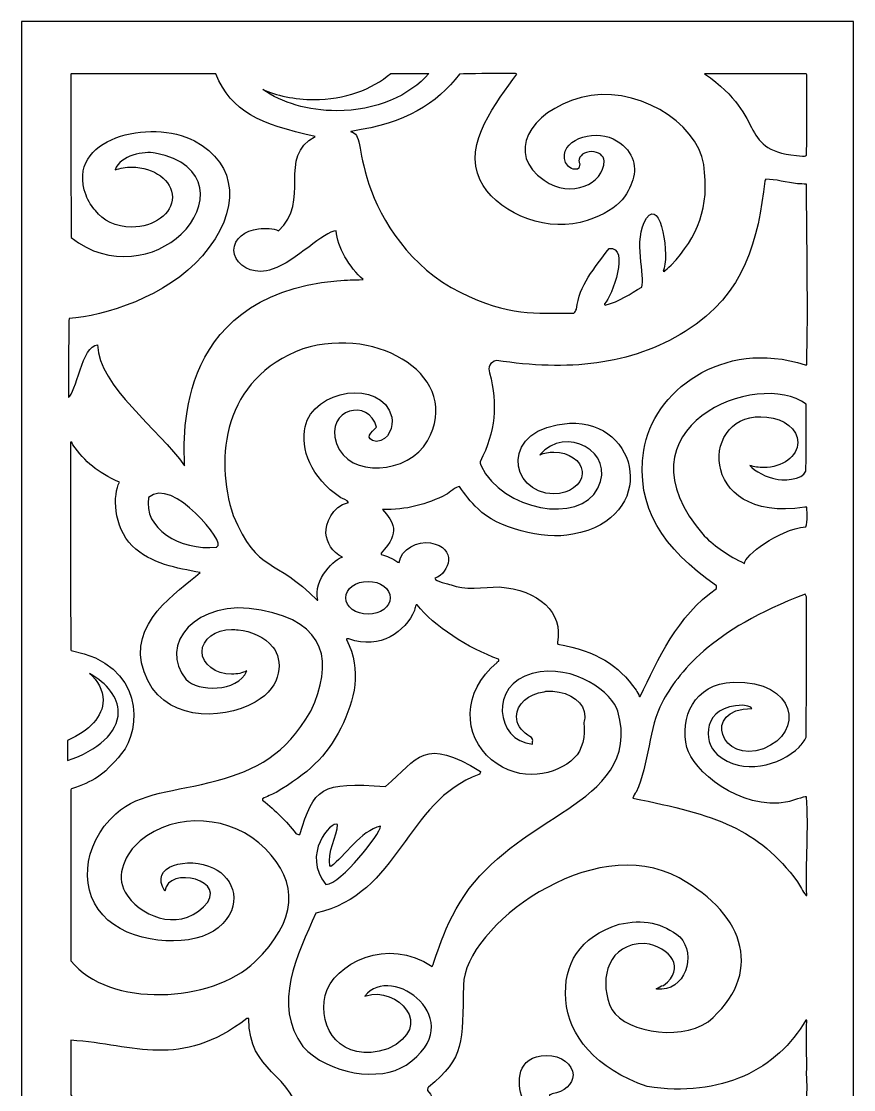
# Model space of a CAD drawing. Header units: centimetres. Extents: x -8.6 to 8.6, y -9 to 13.
# Drawn here: x -8.64 to -0.64, y 2.68 to 12.95 of the extents above; entities that cross this region are included whole.
import ezdxf

# ---------------------------------------------------------------- set-up
doc = ezdxf.new("R2010")
doc.units = ezdxf.units.CM
doc.header["$MEASUREMENT"] = 0
doc.layers.add('layer 1', color=7, linetype='Continuous')

msp = doc.modelspace()

# ---------------------------------------------------------------- linework, layer by layer
at = {"layer": 'layer 1', "color": 250}
for points, knots in [([(-8.6363, 12.95445), (-8.6363, 12.95445), (-0.6363, 12.95445), (-0.6363, 12.95445), (-0.6363, 12.95445), (-0.6363, 12.95445), (-0.6363, -9.04555), (-0.6363, -9.04555), (-0.6363, -9.04555), (-0.6363, -9.04555), (-8.6363, -9.04555), (-8.6363, -9.04555), (-8.6363, -9.04555), (-8.6363, -9.04555), (-8.6363, 12.95445), (-8.6363, 12.95445)], [0, 0, 0, 0, 0.2, 0.2, 0.2, 0.2, 0.4, 0.4, 0.4, 0.4, 0.6, 0.6, 0.6, 0.6, 1, 1, 1, 1]), ([(-6.33712, 10.55067), (-6.29711, 10.55067), (-6.2592, 10.55808), (-6.22543, 10.57126), (-6.22543, 10.57126), (-5.9921, 10.64919), (-5.72877, 10.93951), (-5.60942, 10.93951), (-5.60942, 10.93951), (-5.60114, 10.78988), (-5.48257, 10.58449), (-5.35065, 10.47156), (-5.35065, 10.47156), (-5.45991, 10.46849), (-5.49047, 10.46849), (-5.60503, 10.46083), (-5.60503, 10.46083), (-7.22637, 10.30642), (-7.06439, 8.84412), (-7.0677, 8.68243), (-7.0677, 8.68243), (-7.30988, 9.03021), (-7.89197, 9.44343), (-7.90479, 9.84353), (-7.90479, 9.84353), (-8.04931, 9.84353), (-8.11247, 9.37011), (-8.18415, 9.33947), (-8.18415, 9.33947), (-8.18314, 9.55374), (-8.18207, 10.00124), (-8.17818, 10.0972), (-8.17818, 10.0972), (-7.84035, 10.12062), (-7.24134, 10.30346), (-6.89614, 10.70082), (-6.89614, 10.70082), (-6.521, 11.13264), (-6.55483, 11.58745), (-6.97308, 11.80578), (-6.97308, 11.80578), (-7.39134, 12.02412), (-8.22092, 11.83727), (-8.01499, 11.28346), (-8.01499, 11.28346), (-7.99249, 11.22296), (-7.9609, 11.17374), (-7.92322, 11.13466), (-7.92322, 11.13466), (-7.8587, 11.0409), (-7.72672, 10.9764), (-7.57497, 10.9764), (-7.57497, 10.9764), (-7.35998, 10.9764), (-7.18464, 11.10585), (-7.18464, 11.26458), (-7.18464, 11.26458), (-7.18464, 11.42331), (-7.35998, 11.55276), (-7.57497, 11.55276), (-7.57497, 11.55276), (-7.6322, 11.55276), (-7.68661, 11.54359), (-7.73568, 11.52713), (-7.73568, 11.52713), (-7.68822, 11.66773), (-7.45312, 11.70838), (-7.34885, 11.68807), (-7.34885, 11.68807), (-6.81095, 11.58326), (-6.82966, 11.16485), (-7.10161, 10.90714), (-7.10161, 10.90714), (-7.34157, 10.67975), (-7.78246, 10.58164), (-8.15856, 10.87519), (-8.15856, 10.87519), (-8.16119, 12.44909), (-8.16119, 12.44909), (-8.15856, 12.45138), (-8.15856, 12.45138), (-7.69507, 12.45138), (-7.23158, 12.45138), (-6.76722, 12.45063), (-6.76722, 12.45063), (-6.61175, 12.0767), (-6.35391, 11.97223), (-5.81254, 11.84677), (-5.81254, 11.84677), (-6.18119, 11.65672), (-5.84658, 11.22056), (-6.16586, 10.94171), (-6.16586, 10.94171), (-6.21468, 10.96441), (-6.28714, 10.96966), (-6.35739, 10.95829), (-6.35739, 10.95829), (-6.48877, 10.94999), (-6.59274, 10.86178), (-6.59274, 10.7548), (-6.59274, 10.7548), (-6.59274, 10.64237), (-6.47791, 10.55067), (-6.33712, 10.55067)], [0, 0, 0, 0, 0.03703704, 0.03703704, 0.03703704, 0.03703704, 0.07407407, 0.07407407, 0.07407407, 0.07407407, 0.11111111, 0.11111111, 0.11111111, 0.11111111, 0.14814815, 0.14814815, 0.14814815, 0.14814815, 0.18518519, 0.18518519, 0.18518519, 0.18518519, 0.22222222, 0.22222222, 0.22222222, 0.22222222, 0.25925926, 0.25925926, 0.25925926, 0.25925926, 0.2962963, 0.2962963, 0.2962963, 0.2962963, 0.33333333, 0.33333333, 0.33333333, 0.33333333, 0.37037037, 0.37037037, 0.37037037, 0.37037037, 0.40740741, 0.40740741, 0.40740741, 0.40740741, 0.44444444, 0.44444444, 0.44444444, 0.44444444, 0.48148148, 0.48148148, 0.48148148, 0.48148148, 0.51851852, 0.51851852, 0.51851852, 0.51851852, 0.55555556, 0.55555556, 0.55555556, 0.55555556, 0.59259259, 0.59259259, 0.59259259, 0.59259259, 0.62962963, 0.62962963, 0.62962963, 0.62962963, 0.66666667, 0.66666667, 0.66666667, 0.66666667, 0.7037037, 0.7037037, 0.7037037, 0.7037037, 0.74074074, 0.74074074, 0.74074074, 0.74074074, 0.77777778, 0.77777778, 0.77777778, 0.77777778, 0.81481481, 0.81481481, 0.81481481, 0.81481481, 0.85185185, 0.85185185, 0.85185185, 0.85185185, 0.88888889, 0.88888889, 0.88888889, 0.88888889, 0.92592593, 0.92592593, 0.92592593, 0.92592593, 1, 1, 1, 1]), ([(-6.31672, 12.29951), (-6.13106, 12.1725), (-5.87974, 12.09501), (-5.60458, 12.09501), (-5.60458, 12.09501), (-5.23026, 12.09501), (-4.90119, 12.23921), (-4.71882, 12.45445), (-4.71882, 12.45445), (-4.71882, 12.45445), (-5.08603, 12.45445), (-5.08603, 12.45445), (-5.08603, 12.45445), (-5.26247, 12.30052), (-5.5289, 12.20217), (-5.82612, 12.20217), (-5.82612, 12.20217), (-6.00505, 12.20219), (-6.19199, 12.24173), (-6.31649, 12.29977), (-6.31649, 12.29977), (-6.31655, 12.2998), (-6.31702, 12.29974), (-6.31672, 12.29951)], [0, 0, 0, 0, 0.14285714, 0.14285714, 0.14285714, 0.14285714, 0.28571429, 0.28571429, 0.28571429, 0.28571429, 0.42857143, 0.42857143, 0.42857143, 0.42857143, 0.57142857, 0.57142857, 0.57142857, 0.57142857, 0.71428571, 0.71428571, 0.71428571, 0.71428571, 1, 1, 1, 1]), ([(-4.4189, 10.35032), (-4.89653, 10.58468), (-5.18057, 11.04115), (-5.29532, 11.38957), (-5.29532, 11.38957), (-5.4101, 11.738), (-5.368, 11.87926), (-5.4702, 11.89152), (-5.4702, 11.89152), (-5.46932, 11.89381), (-5.46844, 11.89534), (-5.46755, 11.89688), (-5.46755, 11.89688), (-4.93074, 11.97842), (-4.65325, 12.1564), (-4.42341, 12.44832), (-4.42341, 12.44832), (-4.31855, 12.44909), (-4.30093, 12.45216), (-3.88679, 12.45445), (-3.88679, 12.45445), (-3.8824, 12.45369), (-3.87927, 12.44816), (-3.87397, 12.44662), (-3.87397, 12.44662), (-4.06205, 12.18116), (-4.39754, 11.78623), (-4.22666, 11.42779), (-4.22666, 11.42779), (-4.09057, 11.14232), (-3.63778, 10.92765), (-3.26508, 11.02204), (-3.26508, 11.02204), (-2.89239, 11.11643), (-2.80121, 11.29636), (-2.75848, 11.43204), (-2.75848, 11.43204), (-2.71575, 11.56772), (-2.75581, 11.72729), (-2.94903, 11.82416), (-2.94903, 11.82416), (-3.14225, 11.92104), (-3.48008, 11.81219), (-3.40658, 11.59742), (-3.40658, 11.59742), (-3.38368, 11.56141), (-3.35547, 11.52542), (-3.29028, 11.53308), (-3.29028, 11.53308), (-3.27184, 11.54413), (-3.26974, 11.56313), (-3.26959, 11.58375), (-3.26959, 11.58375), (-3.27394, 11.59294), (-3.27633, 11.6028), (-3.27633, 11.61306), (-3.27633, 11.61306), (-3.27633, 11.66214), (-3.22212, 11.70216), (-3.15564, 11.70216), (-3.15564, 11.70216), (-3.08918, 11.70216), (-3.03496, 11.66214), (-3.03496, 11.61306), (-3.03496, 11.61306), (-3.03496, 11.3891), (-3.35186, 11.24824), (-3.61194, 11.42621), (-3.61194, 11.42621), (-3.97864, 11.67714), (-3.76456, 12.0816), (-3.25658, 12.22134), (-3.25658, 12.22134), (-2.74861, 12.36108), (-2.13814, 11.98756), (-2.07753, 11.57711), (-2.07753, 11.57711), (-2.01692, 11.16666), (-2.1353, 10.88337), (-2.38974, 10.61095), (-2.38974, 10.61095), (-2.42501, 10.57802), (-2.43998, 10.56728), (-2.45584, 10.55044), (-2.45584, 10.55044), (-2.46025, 10.55121), (-2.46377, 10.55121), (-2.4673, 10.55121), (-2.4673, 10.55121), (-2.40308, 10.67989), (-2.48591, 11.26838), (-2.62589, 11.06129), (-2.62589, 11.06129), (-2.76588, 10.85421), (-2.63056, 10.49595), (-2.67346, 10.40032), (-2.67346, 10.40032), (-2.78101, 10.33614), (-2.88674, 10.25885), (-3.02505, 10.22571), (-3.02505, 10.22571), (-3.03475, 10.22953), (-3.02946, 10.23873), (-3.02946, 10.23873), (-3.02946, 10.23873), (-2.9603, 10.31022), (-2.78114, 10.79269), (-2.98716, 10.77103), (-2.98716, 10.77103), (-3.12727, 10.57955), (-3.27441, 10.41948), (-3.30084, 10.18817), (-3.30084, 10.18817), (-3.30877, 10.17592), (-3.30701, 10.16061), (-3.32465, 10.14834), (-3.32465, 10.14834), (-3.70818, 10.14922), (-3.94127, 10.11596), (-4.4189, 10.35032)], [0, 0, 0, 0, 0.03225806, 0.03225806, 0.03225806, 0.03225806, 0.06451613, 0.06451613, 0.06451613, 0.06451613, 0.09677419, 0.09677419, 0.09677419, 0.09677419, 0.12903226, 0.12903226, 0.12903226, 0.12903226, 0.16129032, 0.16129032, 0.16129032, 0.16129032, 0.19354839, 0.19354839, 0.19354839, 0.19354839, 0.22580645, 0.22580645, 0.22580645, 0.22580645, 0.25806452, 0.25806452, 0.25806452, 0.25806452, 0.29032258, 0.29032258, 0.29032258, 0.29032258, 0.32258065, 0.32258065, 0.32258065, 0.32258065, 0.35483871, 0.35483871, 0.35483871, 0.35483871, 0.38709677, 0.38709677, 0.38709677, 0.38709677, 0.41935484, 0.41935484, 0.41935484, 0.41935484, 0.4516129, 0.4516129, 0.4516129, 0.4516129, 0.48387097, 0.48387097, 0.48387097, 0.48387097, 0.51612903, 0.51612903, 0.51612903, 0.51612903, 0.5483871, 0.5483871, 0.5483871, 0.5483871, 0.58064516, 0.58064516, 0.58064516, 0.58064516, 0.61290323, 0.61290323, 0.61290323, 0.61290323, 0.64516129, 0.64516129, 0.64516129, 0.64516129, 0.67741935, 0.67741935, 0.67741935, 0.67741935, 0.70967742, 0.70967742, 0.70967742, 0.70967742, 0.74193548, 0.74193548, 0.74193548, 0.74193548, 0.77419355, 0.77419355, 0.77419355, 0.77419355, 0.80645161, 0.80645161, 0.80645161, 0.80645161, 0.83870968, 0.83870968, 0.83870968, 0.83870968, 0.87096774, 0.87096774, 0.87096774, 0.87096774, 0.90322581, 0.90322581, 0.90322581, 0.90322581, 0.93548387, 0.93548387, 0.93548387, 0.93548387, 1, 1, 1, 1]), ([(-1.12884, 11.65869), (-1.77565, 11.70715), (-1.4358, 12.01375), (-2.0699, 12.45138), (-2.0699, 12.45138), (-1.74475, 12.45138), (-1.41874, 12.45138), (-1.09272, 12.45063), (-1.09272, 12.45063), (-1.09098, 12.44756), (-1.0892, 12.44373), (-1.08656, 12.4399), (-1.08656, 12.4399), (-1.08831, 12.18638), (-1.08392, 11.92752), (-1.0892, 11.66942), (-1.0892, 11.66942), (-1.1033, 11.65715), (-1.11474, 11.65945), (-1.12884, 11.65869)], [0, 0, 0, 0, 0.16666667, 0.16666667, 0.16666667, 0.16666667, 0.33333333, 0.33333333, 0.33333333, 0.33333333, 0.5, 0.5, 0.5, 0.5, 0.66666667, 0.66666667, 0.66666667, 0.66666667, 1, 1, 1, 1]), ([(-3.51656, 8.41129), (-3.36992, 8.41129), (-3.24975, 8.49768), (-3.2446, 8.60504), (-3.2446, 8.60504), (-3.24376, 8.61245), (-3.24398, 8.6199), (-3.24517, 8.62735), (-3.24517, 8.62735), (-3.2557, 8.731), (-3.37356, 8.81315), (-3.51656, 8.81315), (-3.51656, 8.81315), (-3.56524, 8.81315), (-3.61101, 8.80362), (-3.65063, 8.78696), (-3.65063, 8.78696), (-3.65122, 8.78683), (-3.65182, 8.78673), (-3.65242, 8.7866), (-3.65242, 8.7866), (-3.40978, 9.07427), (-2.91584, 8.81791), (-3.09372, 8.46526), (-3.09372, 8.46526), (-3.27161, 8.11262), (-4.01601, 8.25503), (-4.21722, 8.67936), (-4.21722, 8.67936), (-4.22604, 8.7077), (-4.22604, 8.7077), (-4.22604, 8.72072), (-4.22604, 8.72072), (-4.07727, 9.01662), (-4.05685, 9.26183), (-4.13529, 9.57545), (-4.13529, 9.57545), (-4.15379, 9.6306), (-4.13088, 9.67579), (-4.06919, 9.69494), (-4.06919, 9.69494), (-3.38928, 9.58882), (-2.78249, 9.64539), (-2.25406, 9.97233), (-2.25406, 9.97233), (-1.6696, 10.33393), (-1.5574, 10.86316), (-1.48924, 11.41897), (-1.48924, 11.41897), (-1.48658, 11.42508), (-1.48394, 11.43121), (-1.4813, 11.43658), (-1.4813, 11.43658), (-1.38702, 11.43658), (-1.27952, 11.40517), (-1.17554, 11.39216), (-1.17554, 11.39216), (-1.14736, 11.39139), (-1.11827, 11.39063), (-1.0892, 11.3891), (-1.0892, 11.3891), (-1.0889, 10.86645), (-1.07154, 10.19226), (-1.08745, 9.65205), (-1.08745, 9.65205), (-1.09272, 9.65205), (-1.09801, 9.65205), (-1.10242, 9.65129), (-1.10242, 9.65129), (-1.90285, 9.91364), (-2.57028, 9.38572), (-2.65307, 8.8316), (-2.65307, 8.8316), (-2.73586, 8.27748), (-2.47187, 7.89019), (-1.9536, 7.5267), (-1.9536, 7.5267), (-1.9536, 7.51827), (-1.9536, 7.50908), (-1.9536, 7.4999), (-1.9536, 7.4999), (-2.33652, 7.23805), (-2.51275, 6.81817), (-2.68846, 6.46364), (-2.68846, 6.46364), (-2.69197, 6.46288), (-2.69461, 6.46211), (-2.69728, 6.46134), (-2.69728, 6.46134), (-2.70079, 6.48508), (-2.71842, 6.50807), (-2.7281, 6.52491), (-2.7281, 6.52491), (-2.904, 6.77129), (-3.10059, 6.89346), (-3.48061, 6.96682), (-3.48061, 6.96682), (-3.48147, 6.9722), (-3.48235, 6.97755), (-3.48323, 6.98215), (-3.48323, 6.98215), (-3.42507, 7.26983), (-3.66397, 7.48879), (-4.04277, 7.51674), (-4.04277, 7.51674), (-4.18905, 7.51367), (-4.38377, 7.48075), (-4.50625, 7.53742), (-4.50625, 7.53742), (-4.53003, 7.54048), (-4.66132, 7.57342), (-4.66132, 7.59945), (-4.66132, 7.59945), (-4.51869, 7.65233), (-4.44125, 7.89211), (-4.70258, 7.93961), (-4.70258, 7.93961), (-4.82689, 7.9622), (-4.98731, 7.87826), (-5.00585, 7.75263), (-5.00585, 7.75263), (-5.00937, 7.75341), (-5.01289, 7.75341), (-5.01642, 7.75341), (-5.01642, 7.75341), (-5.07017, 7.79399), (-5.12392, 7.81008), (-5.17679, 7.82922), (-5.17679, 7.82922), (-5.17767, 7.83305), (-5.17767, 7.83689), (-5.17767, 7.83995), (-5.17767, 7.83995), (-4.98423, 8.05615), (-5.06104, 8.13134), (-5.16444, 8.26119), (-5.16444, 8.26119), (-4.93893, 8.25335), (-4.73781, 8.3116), (-4.55206, 8.40441), (-4.55206, 8.40441), (-4.52386, 8.42356), (-4.45866, 8.48101), (-4.42341, 8.48101), (-4.42341, 8.48101), (-4.37495, 8.40824), (-4.31855, 8.33624), (-4.24631, 8.26579), (-4.24631, 8.26579), (-4.06314, 8.08586), (-3.62906, 7.96616), (-3.3355, 8.02229), (-3.3355, 8.02229), (-2.50507, 8.17684), (-2.68997, 9.12296), (-3.36743, 9.08958), (-3.36743, 9.08958), (-4.0449, 9.05621), (-3.95517, 8.41129), (-3.51656, 8.41129)], [0, 0, 0, 0, 0.02439024, 0.02439024, 0.02439024, 0.02439024, 0.04878049, 0.04878049, 0.04878049, 0.04878049, 0.07317073, 0.07317073, 0.07317073, 0.07317073, 0.09756098, 0.09756098, 0.09756098, 0.09756098, 0.12195122, 0.12195122, 0.12195122, 0.12195122, 0.14634146, 0.14634146, 0.14634146, 0.14634146, 0.17073171, 0.17073171, 0.17073171, 0.17073171, 0.19512195, 0.19512195, 0.19512195, 0.19512195, 0.2195122, 0.2195122, 0.2195122, 0.2195122, 0.24390244, 0.24390244, 0.24390244, 0.24390244, 0.26829268, 0.26829268, 0.26829268, 0.26829268, 0.29268293, 0.29268293, 0.29268293, 0.29268293, 0.31707317, 0.31707317, 0.31707317, 0.31707317, 0.34146341, 0.34146341, 0.34146341, 0.34146341, 0.36585366, 0.36585366, 0.36585366, 0.36585366, 0.3902439, 0.3902439, 0.3902439, 0.3902439, 0.41463415, 0.41463415, 0.41463415, 0.41463415, 0.43902439, 0.43902439, 0.43902439, 0.43902439, 0.46341463, 0.46341463, 0.46341463, 0.46341463, 0.48780488, 0.48780488, 0.48780488, 0.48780488, 0.51219512, 0.51219512, 0.51219512, 0.51219512, 0.53658537, 0.53658537, 0.53658537, 0.53658537, 0.56097561, 0.56097561, 0.56097561, 0.56097561, 0.58536585, 0.58536585, 0.58536585, 0.58536585, 0.6097561, 0.6097561, 0.6097561, 0.6097561, 0.63414634, 0.63414634, 0.63414634, 0.63414634, 0.65853659, 0.65853659, 0.65853659, 0.65853659, 0.68292683, 0.68292683, 0.68292683, 0.68292683, 0.70731707, 0.70731707, 0.70731707, 0.70731707, 0.73170732, 0.73170732, 0.73170732, 0.73170732, 0.75609756, 0.75609756, 0.75609756, 0.75609756, 0.7804878, 0.7804878, 0.7804878, 0.7804878, 0.80487805, 0.80487805, 0.80487805, 0.80487805, 0.82926829, 0.82926829, 0.82926829, 0.82926829, 0.85365854, 0.85365854, 0.85365854, 0.85365854, 0.87804878, 0.87804878, 0.87804878, 0.87804878, 0.90243902, 0.90243902, 0.90243902, 0.90243902, 0.92682927, 0.92682927, 0.92682927, 0.92682927, 0.95121951, 0.95121951, 0.95121951, 0.95121951, 1, 1, 1, 1]), ([(-5.7927, 7.38807), (-6.19945, 7.80699), (-6.35797, 7.63647), (-6.60157, 8.20375), (-6.60157, 8.20375), (-6.77938, 8.7586), (-6.70201, 9.5178), (-5.93104, 9.80446), (-5.93104, 9.80446), (-5.19219, 10.03731), (-4.3917, 9.52418), (-4.731, 8.92147), (-4.731, 8.92147), (-4.91186, 8.60024), (-5.49384, 8.55621), (-5.60661, 8.89549), (-5.60661, 8.89549), (-5.71938, 9.23478), (-5.29194, 9.33188), (-5.22173, 9.05235), (-5.22173, 9.05235), (-5.27283, 9.00564), (-5.34948, 8.93901), (-5.22348, 8.91373), (-5.22348, 8.91373), (-5.10013, 8.92522), (-5.0596, 9.06154), (-5.07546, 9.14963), (-5.07546, 9.14963), (-5.17656, 9.52931), (-5.83379, 9.41159), (-5.90915, 9.05658), (-5.90915, 9.05658), (-5.95419, 8.8444), (-5.86004, 8.573), (-5.56537, 8.37377), (-5.56537, 8.37377), (-5.55127, 8.36765), (-5.49928, 8.35386), (-5.49311, 8.32706), (-5.49311, 8.32706), (-5.6536, 8.29312), (-5.71089, 8.12042), (-5.70986, 8.03373), (-5.70986, 8.03373), (-5.6993, 7.93951), (-5.65347, 7.85374), (-5.54862, 7.80242), (-5.54862, 7.80242), (-5.61025, 7.79928), (-5.8389, 7.58682), (-5.78653, 7.39037), (-5.78653, 7.39037), (-5.78918, 7.38961), (-5.79093, 7.38884), (-5.7927, 7.38807)], [0, 0, 0, 0, 0.06666667, 0.06666667, 0.06666667, 0.06666667, 0.13333333, 0.13333333, 0.13333333, 0.13333333, 0.2, 0.2, 0.2, 0.2, 0.26666667, 0.26666667, 0.26666667, 0.26666667, 0.33333333, 0.33333333, 0.33333333, 0.33333333, 0.4, 0.4, 0.4, 0.4, 0.46666667, 0.46666667, 0.46666667, 0.46666667, 0.53333333, 0.53333333, 0.53333333, 0.53333333, 0.6, 0.6, 0.6, 0.6, 0.66666667, 0.66666667, 0.66666667, 0.66666667, 0.73333333, 0.73333333, 0.73333333, 0.73333333, 0.8, 0.8, 0.8, 0.8, 0.86666667, 0.86666667, 0.86666667, 0.86666667, 1, 1, 1, 1]), ([(-1.50152, 8.66406), (-1.32059, 8.66406), (-1.17303, 8.773), (-1.17303, 8.90658), (-1.17303, 8.90658), (-1.17303, 9.03229), (-1.30374, 9.13618), (-1.46995, 9.14797), (-1.46995, 9.14797), (-2.11338, 9.23559), (-2.15856, 8.11974), (-1.10506, 8.28264), (-1.10506, 8.28264), (-1.09977, 8.2834), (-1.0936, 8.28417), (-1.08745, 8.28417), (-1.08745, 8.28417), (-1.08745, 8.28111), (-1.07246, 8.12946), (-1.09624, 8.09499), (-1.09624, 8.09499), (-1.36858, 8.06535), (-1.68403, 7.81503), (-1.68661, 7.74268), (-1.68661, 7.74268), (-1.84344, 7.81698), (-1.96065, 7.89892), (-2.07254, 8.00692), (-2.07254, 8.00692), (-2.98359, 9.04983), (-1.54561, 9.62335), (-1.09272, 9.27217), (-1.09272, 9.27217), (-1.09272, 8.74064), (-1.09272, 8.74064), (-1.09536, 8.62882), (-1.09536, 8.62882), (-1.12279, 8.54697), (-1.33498, 8.53095), (-1.39055, 8.55606), (-1.39055, 8.55606), (-1.45254, 8.56248), (-1.59756, 8.63109), (-1.6326, 8.68428), (-1.6326, 8.68428), (-1.59241, 8.67129), (-1.54808, 8.66406), (-1.50152, 8.66406)], [0, 0, 0, 0, 0.07692308, 0.07692308, 0.07692308, 0.07692308, 0.15384615, 0.15384615, 0.15384615, 0.15384615, 0.23076923, 0.23076923, 0.23076923, 0.23076923, 0.30769231, 0.30769231, 0.30769231, 0.30769231, 0.38461538, 0.38461538, 0.38461538, 0.38461538, 0.46153846, 0.46153846, 0.46153846, 0.46153846, 0.53846154, 0.53846154, 0.53846154, 0.53846154, 0.61538462, 0.61538462, 0.61538462, 0.61538462, 0.69230769, 0.69230769, 0.69230769, 0.69230769, 0.76923077, 0.76923077, 0.76923077, 0.76923077, 0.84615385, 0.84615385, 0.84615385, 0.84615385, 1, 1, 1, 1]), ([(-6.61507, 6.67748), (-6.56118, 6.67748), (-6.51071, 6.68889), (-6.46766, 6.70867), (-6.46766, 6.70867), (-6.56289, 6.49883), (-6.94149, 6.50806), (-7.05485, 6.62814), (-7.05485, 6.62814), (-7.32325, 6.95112), (-6.96844, 7.41607), (-6.33052, 7.2944), (-6.33052, 7.2944), (-5.69258, 7.17272), (-5.63924, 6.78875), (-5.85349, 6.32042), (-5.85349, 6.32042), (-6.10374, 5.89836), (-6.38038, 5.75607), (-6.75314, 5.65563), (-6.75314, 5.65563), (-7.17239, 5.54266), (-7.49358, 5.5458), (-7.72889, 5.33548), (-7.72889, 5.33548), (-8.05955, 5.03994), (-8.09242, 4.56394), (-7.80461, 4.31378), (-7.80461, 4.31378), (-7.5168, 4.06363), (-6.96122, 4.05584), (-6.74389, 4.23907), (-6.74389, 4.23907), (-6.49543, 4.44858), (-6.58846, 4.71647), (-6.79082, 4.81316), (-6.79082, 4.81316), (-7.03505, 4.92985), (-7.4162, 4.83558), (-7.25666, 4.59092), (-7.25666, 4.59092), (-7.23138, 4.8414), (-6.61868, 4.69609), (-6.88502, 4.4401), (-6.88502, 4.4401), (-7.14246, 4.19266), (-7.51173, 4.36041), (-7.63924, 4.58285), (-7.63924, 4.58285), (-7.73228, 4.74517), (-7.63848, 4.9538), (-7.49539, 5.07409), (-7.49539, 5.07409), (-7.15625, 5.35923), (-6.60991, 5.32251), (-6.29026, 4.99953), (-6.29026, 4.99953), (-5.97063, 4.67655), (-5.98014, 4.30914), (-6.39105, 3.91176), (-6.39105, 3.91176), (-6.80198, 3.51438), (-7.8001, 3.46554), (-8.15944, 3.92088), (-8.15944, 3.92088), (-8.16032, 4.46925), (-8.16119, 5.01764), (-8.16208, 5.56525), (-8.16208, 5.56525), (-8.16032, 5.56907), (-8.15767, 5.57291), (-8.15504, 5.57597), (-8.15504, 5.57597), (-7.94317, 5.64897), (-7.86042, 5.68705), (-7.67305, 5.91374), (-7.67305, 5.91374), (-7.48569, 6.14042), (-7.44476, 6.77446), (-8.15856, 6.90479), (-8.15856, 6.90479), (-8.16032, 6.90863), (-8.16119, 6.91245), (-8.16208, 6.91552), (-8.16208, 6.91552), (-8.16295, 7.57955), (-8.16383, 8.24357), (-8.16383, 8.9076), (-8.16383, 8.9076), (-8.16032, 8.9076), (-8.15592, 8.9076), (-8.1515, 8.9076), (-8.1515, 8.9076), (-8.1471, 8.90148), (-8.1471, 8.90148), (-8.14179, 8.88386), (-8.14179, 8.88386), (-8.01874, 8.71351), (-7.912, 8.6217), (-7.69331, 8.52236), (-7.69331, 8.52236), (-7.75623, 8.41112), (-7.7555, 8.09329), (-7.57065, 7.91259), (-7.57065, 7.91259), (-7.3858, 7.73189), (-7.14287, 7.70094), (-6.91791, 7.65384), (-6.91791, 7.65384), (-7.13138, 7.46528), (-7.62275, 7.17153), (-7.45714, 6.69862), (-7.45714, 6.69862), (-7.29154, 6.22572), (-6.7242, 6.22219), (-6.38882, 6.40957), (-6.38882, 6.40957), (-6.11893, 6.56035), (-6.12298, 6.81946), (-6.21799, 6.93709), (-6.21799, 6.93709), (-6.29789, 7.03602), (-6.42926, 7.09336), (-6.55203, 7.10262), (-6.55203, 7.10262), (-6.57232, 7.1061), (-6.59342, 7.10795), (-6.61507, 7.10795), (-6.61507, 7.10795), (-6.77196, 7.10795), (-6.89991, 7.01126), (-6.89991, 6.89271), (-6.89991, 6.89271), (-6.89991, 6.77416), (-6.77196, 6.67748), (-6.61507, 6.67748)], [0, 0, 0, 0, 0.02857143, 0.02857143, 0.02857143, 0.02857143, 0.05714286, 0.05714286, 0.05714286, 0.05714286, 0.08571429, 0.08571429, 0.08571429, 0.08571429, 0.11428571, 0.11428571, 0.11428571, 0.11428571, 0.14285714, 0.14285714, 0.14285714, 0.14285714, 0.17142857, 0.17142857, 0.17142857, 0.17142857, 0.2, 0.2, 0.2, 0.2, 0.22857143, 0.22857143, 0.22857143, 0.22857143, 0.25714286, 0.25714286, 0.25714286, 0.25714286, 0.28571429, 0.28571429, 0.28571429, 0.28571429, 0.31428571, 0.31428571, 0.31428571, 0.31428571, 0.34285714, 0.34285714, 0.34285714, 0.34285714, 0.37142857, 0.37142857, 0.37142857, 0.37142857, 0.4, 0.4, 0.4, 0.4, 0.42857143, 0.42857143, 0.42857143, 0.42857143, 0.45714286, 0.45714286, 0.45714286, 0.45714286, 0.48571429, 0.48571429, 0.48571429, 0.48571429, 0.51428571, 0.51428571, 0.51428571, 0.51428571, 0.54285714, 0.54285714, 0.54285714, 0.54285714, 0.57142857, 0.57142857, 0.57142857, 0.57142857, 0.6, 0.6, 0.6, 0.6, 0.62857143, 0.62857143, 0.62857143, 0.62857143, 0.65714286, 0.65714286, 0.65714286, 0.65714286, 0.68571429, 0.68571429, 0.68571429, 0.68571429, 0.71428571, 0.71428571, 0.71428571, 0.71428571, 0.74285714, 0.74285714, 0.74285714, 0.74285714, 0.77142857, 0.77142857, 0.77142857, 0.77142857, 0.8, 0.8, 0.8, 0.8, 0.82857143, 0.82857143, 0.82857143, 0.82857143, 0.85714286, 0.85714286, 0.85714286, 0.85714286, 0.88571429, 0.88571429, 0.88571429, 0.88571429, 0.91428571, 0.91428571, 0.91428571, 0.91428571, 0.94285714, 0.94285714, 0.94285714, 0.94285714, 1, 1, 1, 1]), ([(-7.41311, 8.37608), (-7.18764, 8.58899), (-6.65439, 7.92144), (-6.7549, 7.90504), (-6.7549, 7.90504), (-6.75578, 7.90275), (-6.75666, 7.90045), (-6.75666, 7.89815), (-6.75666, 7.89815), (-7.11674, 7.86251), (-7.46842, 8.08274), (-7.41311, 8.37608)], [0, 0, 0, 0, 0.25, 0.25, 0.25, 0.25, 0.5, 0.5, 0.5, 0.5, 1, 1, 1, 1]), ([(-5.30384, 7.25409), (-5.186, 7.25409), (-5.08988, 7.32505), (-5.08988, 7.41205), (-5.08988, 7.41205), (-5.08988, 7.49906), (-5.186, 7.57001), (-5.30384, 7.57001), (-5.30384, 7.57001), (-5.42169, 7.57001), (-5.51779, 7.49906), (-5.51779, 7.41205), (-5.51779, 7.41205), (-5.51779, 7.32505), (-5.42169, 7.25409), (-5.30384, 7.25409)], [0, 0, 0, 0, 0.2, 0.2, 0.2, 0.2, 0.4, 0.4, 0.4, 0.4, 0.6, 0.6, 0.6, 0.6, 1, 1, 1, 1]), ([(-1.0936, 4.54892), (-1.12798, 4.58874), (-1.15176, 4.64236), (-1.17642, 4.68065), (-1.17642, 4.68065), (-1.55532, 5.19346), (-1.95746, 5.32471), (-2.75719, 5.4856), (-2.75719, 5.4856), (-2.75719, 5.50397), (-2.73603, 5.53309), (-2.72547, 5.54457), (-2.72547, 5.54457), (-2.6041, 5.81279), (-2.60267, 6.17161), (-2.47786, 6.40415), (-2.47786, 6.40415), (-2.32732, 6.68463), (-2.01321, 7.10371), (-1.10227, 7.44704), (-1.10227, 7.44704), (-1.10052, 7.43862), (-1.09184, 7.4302), (-1.0892, 7.42101), (-1.0892, 7.42101), (-1.0892, 6.97527), (-1.0892, 6.52338), (-1.09272, 6.07074), (-1.09272, 6.07074), (-1.1033, 6.0424), (-1.13766, 6.00258), (-1.15881, 5.9773), (-1.15881, 5.9773), (-1.34197, 5.79645), (-1.7049, 5.69815), (-1.94696, 5.90465), (-1.94696, 5.90465), (-2.08988, 6.02658), (-2.09253, 6.37862), (-1.70158, 6.37862), (-1.70158, 6.37862), (-1.69807, 6.37862), (-1.6073, 6.36714), (-1.61347, 6.34646), (-1.61347, 6.34646), (-2.10964, 6.34646), (-1.90354, 5.80788), (-1.50334, 5.96122), (-1.50334, 5.96122), (-1.10313, 6.11457), (-1.18753, 6.62111), (-1.79059, 6.60047), (-1.79059, 6.60047), (-2.17983, 6.58715), (-2.30544, 6.2552), (-2.2387, 5.97122), (-2.2387, 5.97122), (-2.18962, 5.76236), (-1.73268, 5.35942), (-1.26719, 5.44884), (-1.26719, 5.44884), (-1.24338, 5.45496), (-1.10946, 5.50322), (-1.09009, 5.49938), (-1.09009, 5.49938), (-1.06541, 5.19073), (-1.09977, 4.86599), (-1.08745, 4.54892), (-1.08745, 4.54892), (-1.09009, 4.54892), (-1.09184, 4.54892), (-1.0936, 4.54892)], [0, 0, 0, 0, 0.05263158, 0.05263158, 0.05263158, 0.05263158, 0.10526316, 0.10526316, 0.10526316, 0.10526316, 0.15789474, 0.15789474, 0.15789474, 0.15789474, 0.21052632, 0.21052632, 0.21052632, 0.21052632, 0.26315789, 0.26315789, 0.26315789, 0.26315789, 0.31578947, 0.31578947, 0.31578947, 0.31578947, 0.36842105, 0.36842105, 0.36842105, 0.36842105, 0.42105263, 0.42105263, 0.42105263, 0.42105263, 0.47368421, 0.47368421, 0.47368421, 0.47368421, 0.52631579, 0.52631579, 0.52631579, 0.52631579, 0.57894737, 0.57894737, 0.57894737, 0.57894737, 0.63157895, 0.63157895, 0.63157895, 0.63157895, 0.68421053, 0.68421053, 0.68421053, 0.68421053, 0.73684211, 0.73684211, 0.73684211, 0.73684211, 0.78947368, 0.78947368, 0.78947368, 0.78947368, 0.84210526, 0.84210526, 0.84210526, 0.84210526, 0.89473684, 0.89473684, 0.89473684, 0.89473684, 1, 1, 1, 1]), ([(-3.22988, 6.21172), (-3.22334, 6.23075), (-3.21986, 6.25067), (-3.21986, 6.27117), (-3.21986, 6.27117), (-3.21986, 6.39984), (-3.3568, 6.50564), (-3.52858, 6.51321), (-3.52858, 6.51321), (-3.54973, 6.51492), (-3.57203, 6.51509), (-3.59562, 6.51342), (-3.59562, 6.51342), (-3.60036, 6.5121), (-3.60501, 6.51076), (-3.60962, 6.50939), (-3.60962, 6.50939), (-3.76137, 6.48808), (-3.87673, 6.38926), (-3.87673, 6.27117), (-3.87673, 6.27117), (-3.87673, 6.19999), (-3.83481, 6.13581), (-3.76826, 6.09138), (-3.76826, 6.09138), (-3.70233, 6.05825), (-3.72564, 6.04458), (-3.72322, 6.00437), (-3.72322, 6.00437), (-4.08246, 6.03669), (-4.13773, 6.58068), (-3.72579, 6.68424), (-3.72579, 6.68424), (-3.31386, 6.7878), (-2.95113, 6.48835), (-2.90273, 6.32045), (-2.90273, 6.32045), (-2.76819, 5.85375), (-3.06822, 5.59235), (-3.38455, 5.38066), (-3.38455, 5.38066), (-3.70089, 5.16898), (-4.07384, 4.95668), (-4.33048, 4.61545), (-4.33048, 4.61545), (-4.58713, 4.27422), (-4.66901, 3.873), (-4.68863, 3.8665), (-4.68863, 3.8665), (-5.10846, 4.15917), (-5.63978, 3.89769), (-5.715, 3.58925), (-5.715, 3.58925), (-5.79023, 3.28081), (-5.57022, 2.92543), (-5.1133, 3.07506), (-5.1133, 3.07506), (-4.64244, 3.29522), (-5.03398, 3.68095), (-5.32217, 3.58465), (-5.32217, 3.58465), (-5.32658, 3.58389), (-5.33098, 3.58312), (-5.3345, 3.58158), (-5.3345, 3.58158), (-5.08608, 3.91456), (-4.30151, 3.34576), (-4.93888, 2.91909), (-4.93888, 2.91909), (-5.18456, 2.75464), (-5.68778, 2.82751), (-5.93017, 3.09908), (-5.93017, 3.09908), (-6.22828, 3.49767), (-5.98197, 3.98499), (-5.80592, 4.37888), (-5.80592, 4.37888), (-4.9965, 4.5611), (-4.94838, 5.45494), (-4.23925, 5.71306), (-4.23925, 5.71306), (-4.23748, 5.71306), (-4.23573, 5.71306), (-4.23308, 5.71306), (-4.23308, 5.71306), (-4.22958, 5.72761), (-4.22252, 5.72838), (-4.22252, 5.74293), (-4.22252, 5.74293), (-4.76587, 6.07798), (-4.8187, 5.87271), (-5.13538, 5.59741), (-5.13538, 5.59741), (-5.76054, 5.64273), (-5.82516, 5.58588), (-5.95835, 5.13482), (-5.95835, 5.13482), (-5.97598, 5.13099), (-5.99008, 5.14325), (-5.99712, 5.14707), (-5.99712, 5.14707), (-6.0939, 5.26696), (-6.18655, 5.36311), (-6.31786, 5.46568), (-6.31786, 5.46568), (-6.31874, 5.47028), (-6.31962, 5.47488), (-6.31962, 5.47947), (-6.31962, 5.47947), (-6.27731, 5.50091), (-6.23326, 5.51929), (-6.18657, 5.54074), (-6.18657, 5.54074), (-5.88644, 5.72148), (-5.70096, 5.88351), (-5.56537, 6.15958), (-5.56537, 6.15958), (-5.42978, 6.43565), (-5.36071, 6.70726), (-5.50986, 7.00972), (-5.50986, 7.00972), (-5.50986, 7.01278), (-5.50986, 7.01585), (-5.50897, 7.01815), (-5.50897, 7.01815), (-5.50193, 7.01815), (-5.49488, 7.01738), (-5.48783, 7.01662), (-5.48783, 7.01662), (-5.18226, 6.90724), (-4.94498, 7.09034), (-4.85781, 7.2885), (-4.85781, 7.2885), (-4.85165, 7.32144), (-4.85165, 7.32144), (-4.84195, 7.34518), (-4.84195, 7.34518), (-4.83842, 7.34518), (-4.83491, 7.34518), (-4.83138, 7.34518), (-4.83138, 7.34518), (-4.67454, 7.14124), (-4.33728, 6.92456), (-4.05069, 6.82208), (-4.05069, 6.82208), (-4.04717, 6.81595), (-4.04717, 6.81595), (-4.04806, 6.80293), (-4.04806, 6.80293), (-4.06127, 6.80293), (-4.05951, 6.79451), (-4.06391, 6.78914), (-4.06391, 6.78914), (-4.40648, 6.50867), (-4.39254, 6.08346), (-4.11678, 5.85476), (-4.11678, 5.85476), (-3.841, 5.62606), (-3.49231, 5.70398), (-3.3211, 5.87238), (-3.3211, 5.87238), (-3.24634, 5.94592), (-3.21148, 6.08302), (-3.22988, 6.21172)], [0, 0, 0, 0, 0.02380952, 0.02380952, 0.02380952, 0.02380952, 0.04761905, 0.04761905, 0.04761905, 0.04761905, 0.07142857, 0.07142857, 0.07142857, 0.07142857, 0.0952381, 0.0952381, 0.0952381, 0.0952381, 0.11904762, 0.11904762, 0.11904762, 0.11904762, 0.14285714, 0.14285714, 0.14285714, 0.14285714, 0.16666667, 0.16666667, 0.16666667, 0.16666667, 0.19047619, 0.19047619, 0.19047619, 0.19047619, 0.21428571, 0.21428571, 0.21428571, 0.21428571, 0.23809524, 0.23809524, 0.23809524, 0.23809524, 0.26190476, 0.26190476, 0.26190476, 0.26190476, 0.28571429, 0.28571429, 0.28571429, 0.28571429, 0.30952381, 0.30952381, 0.30952381, 0.30952381, 0.33333333, 0.33333333, 0.33333333, 0.33333333, 0.35714286, 0.35714286, 0.35714286, 0.35714286, 0.38095238, 0.38095238, 0.38095238, 0.38095238, 0.4047619, 0.4047619, 0.4047619, 0.4047619, 0.42857143, 0.42857143, 0.42857143, 0.42857143, 0.45238095, 0.45238095, 0.45238095, 0.45238095, 0.47619048, 0.47619048, 0.47619048, 0.47619048, 0.5, 0.5, 0.5, 0.5, 0.52380952, 0.52380952, 0.52380952, 0.52380952, 0.54761905, 0.54761905, 0.54761905, 0.54761905, 0.57142857, 0.57142857, 0.57142857, 0.57142857, 0.5952381, 0.5952381, 0.5952381, 0.5952381, 0.61904762, 0.61904762, 0.61904762, 0.61904762, 0.64285714, 0.64285714, 0.64285714, 0.64285714, 0.66666667, 0.66666667, 0.66666667, 0.66666667, 0.69047619, 0.69047619, 0.69047619, 0.69047619, 0.71428571, 0.71428571, 0.71428571, 0.71428571, 0.73809524, 0.73809524, 0.73809524, 0.73809524, 0.76190476, 0.76190476, 0.76190476, 0.76190476, 0.78571429, 0.78571429, 0.78571429, 0.78571429, 0.80952381, 0.80952381, 0.80952381, 0.80952381, 0.83333333, 0.83333333, 0.83333333, 0.83333333, 0.85714286, 0.85714286, 0.85714286, 0.85714286, 0.88095238, 0.88095238, 0.88095238, 0.88095238, 0.9047619, 0.9047619, 0.9047619, 0.9047619, 0.92857143, 0.92857143, 0.92857143, 0.92857143, 0.95238095, 0.95238095, 0.95238095, 0.95238095, 1, 1, 1, 1]), ([(-7.98199, 6.68407), (-7.80995, 6.58697), (-7.70501, 6.45552), (-7.70501, 6.31161), (-7.70501, 6.31161), (-7.70501, 6.11584), (-7.90032, 5.94373), (-8.19186, 5.84835), (-8.19186, 5.84835), (-8.19186, 5.84835), (-8.19186, 6.04041), (-8.19186, 6.04041), (-8.19186, 6.04041), (-7.98336, 6.13269), (-7.85016, 6.27203), (-7.85016, 6.42748), (-7.85016, 6.42748), (-7.85017, 6.52106), (-7.90373, 6.61883), (-7.98234, 6.68394), (-7.98234, 6.68394), (-7.9824, 6.68398), (-7.9823, 6.68422), (-7.98199, 6.68407)], [0, 0, 0, 0, 0.14285714, 0.14285714, 0.14285714, 0.14285714, 0.28571429, 0.28571429, 0.28571429, 0.28571429, 0.42857143, 0.42857143, 0.42857143, 0.42857143, 0.57142857, 0.57142857, 0.57142857, 0.57142857, 0.71428571, 0.71428571, 0.71428571, 0.71428571, 1, 1, 1, 1]), ([(-5.70811, 4.65384), (-5.9489, 4.94414), (-5.65667, 5.2719), (-5.59759, 5.23381), (-5.59759, 5.23381), (-5.59759, 5.12204), (-5.70051, 4.96551), (-5.67022, 4.83152), (-5.67022, 4.83152), (-5.66758, 4.83076), (-5.66406, 4.82999), (-5.66054, 4.82846), (-5.66054, 4.82846), (-5.52835, 4.9272), (-5.3759, 5.17371), (-5.18471, 5.21524), (-5.18471, 5.21524), (-5.18471, 5.14373), (-5.56013, 4.66172), (-5.70811, 4.65384)], [0, 0, 0, 0, 0.16666667, 0.16666667, 0.16666667, 0.16666667, 0.33333333, 0.33333333, 0.33333333, 0.33333333, 0.5, 0.5, 0.5, 0.5, 0.66666667, 0.66666667, 0.66666667, 0.66666667, 1, 1, 1, 1]), ([(-1.35583, 1.9295), (-1.35583, 2.05736), (-1.49085, 2.16165), (-1.66405, 2.16165), (-1.66405, 2.16165), (-1.7723, 2.16165), (-1.86806, 2.12091), (-1.92466, 2.05913), (-1.92466, 2.05913), (-1.92471, 2.06662), (-1.92427, 2.07497), (-1.92363, 2.08504), (-1.92363, 2.08504), (-1.83381, 2.40407), (-1.1461, 2.29415), (-1.24441, 1.8105), (-1.24441, 1.8105), (-1.26306, 1.71878), (-1.33978, 1.63747), (-1.41194, 1.58951), (-1.41194, 1.58951), (-1.72888, 1.37892), (-2.32773, 1.4906), (-2.53073, 1.73502), (-2.53073, 1.73502), (-2.61273, 1.90119), (-2.51973, 2.09692), (-2.6682, 2.24511), (-2.6682, 2.24511), (-2.81666, 2.39329), (-3.59076, 2.51911), (-3.55891, 2.63341), (-3.55891, 2.63341), (-3.55022, 2.63588), (-3.54183, 2.63847), (-3.53372, 2.64117), (-3.53372, 2.64117), (-3.41945, 2.65932), (-3.33334, 2.73458), (-3.33334, 2.82424), (-3.33334, 2.82424), (-3.33334, 2.92737), (-3.44727, 3.01148), (-3.58696, 3.01148), (-3.58696, 3.01148), (-3.88229, 3.01148), (-3.87363, 2.74419), (-3.82072, 2.59818), (-3.82072, 2.59818), (-3.79781, 2.5193), (-3.79164, 2.50934), (-3.78371, 2.47564), (-3.78371, 2.47564), (-3.96787, 2.47564), (-4.17517, 2.44939), (-4.3027, 2.33855), (-4.3027, 2.33855), (-4.29506, 2.38834), (-4.50882, 2.50022), (-4.64282, 2.445), (-4.64282, 2.445), (-4.68753, 2.52489), (-4.64541, 2.57234), (-4.73181, 2.67477), (-4.73181, 2.67477), (-4.73181, 2.69468), (-4.73093, 2.69468), (-4.72299, 2.7054), (-4.72299, 2.7054), (-4.37063, 2.99405), (-4.39833, 3.13351), (-4.38762, 3.68893), (-4.38762, 3.68893), (-4.37693, 4.24435), (-3.14678, 5.17624), (-2.31398, 4.71817), (-2.31398, 4.71817), (-1.66141, 4.35924), (-1.50045, 3.78435), (-2.03554, 3.3342), (-2.03554, 3.3342), (-2.32594, 3.14162), (-2.89113, 3.24048), (-2.98363, 3.50194), (-2.98363, 3.50194), (-3.07614, 3.76339), (-2.99535, 4.0888), (-2.64511, 4.0888), (-2.64511, 4.0888), (-2.39611, 4.05295), (-2.24109, 3.84587), (-2.46425, 3.68546), (-2.46425, 3.68546), (-2.49244, 3.68163), (-2.5043, 3.65971), (-2.53249, 3.65511), (-2.53249, 3.65511), (-2.53249, 3.65359), (-2.53161, 3.65206), (-2.53073, 3.64975), (-2.53073, 3.64975), (-2.25309, 3.61797), (-2.1453, 3.98191), (-2.30605, 4.15142), (-2.30605, 4.15142), (-2.47108, 4.28513), (-2.66166, 4.32686), (-2.89112, 4.27242), (-2.89112, 4.27242), (-3.27274, 4.15067), (-3.42706, 3.89079), (-3.40394, 3.54789), (-3.40394, 3.54789), (-3.38083, 3.20499), (-3.11338, 2.8809), (-2.62061, 2.71231), (-2.62061, 2.71231), (-1.90674, 2.6018), (-1.36769, 2.87992), (-1.09624, 3.35182), (-1.09624, 3.35182), (-1.09272, 3.35182), (-1.0892, 3.35182), (-1.0848, 3.35182), (-1.0848, 3.35182), (-1.09801, 3.18255), (-1.08214, 3.00947), (-1.0892, 2.83102), (-1.0892, 2.83102), (-1.07246, 2.64337), (-1.10418, 2.4473), (-1.08745, 2.25353), (-1.08745, 2.25353), (-1.46631, 2.60571), (-1.99578, 2.4179), (-2.1356, 2.21907), (-2.1356, 2.21907), (-2.43623, 1.62459), (-1.43242, 1.50514), (-1.35583, 1.9295)], [0, 0, 0, 0, 0.02777778, 0.02777778, 0.02777778, 0.02777778, 0.05555556, 0.05555556, 0.05555556, 0.05555556, 0.08333333, 0.08333333, 0.08333333, 0.08333333, 0.11111111, 0.11111111, 0.11111111, 0.11111111, 0.13888889, 0.13888889, 0.13888889, 0.13888889, 0.16666667, 0.16666667, 0.16666667, 0.16666667, 0.19444444, 0.19444444, 0.19444444, 0.19444444, 0.22222222, 0.22222222, 0.22222222, 0.22222222, 0.25, 0.25, 0.25, 0.25, 0.27777778, 0.27777778, 0.27777778, 0.27777778, 0.30555556, 0.30555556, 0.30555556, 0.30555556, 0.33333333, 0.33333333, 0.33333333, 0.33333333, 0.36111111, 0.36111111, 0.36111111, 0.36111111, 0.38888889, 0.38888889, 0.38888889, 0.38888889, 0.41666667, 0.41666667, 0.41666667, 0.41666667, 0.44444444, 0.44444444, 0.44444444, 0.44444444, 0.47222222, 0.47222222, 0.47222222, 0.47222222, 0.5, 0.5, 0.5, 0.5, 0.52777778, 0.52777778, 0.52777778, 0.52777778, 0.55555556, 0.55555556, 0.55555556, 0.55555556, 0.58333333, 0.58333333, 0.58333333, 0.58333333, 0.61111111, 0.61111111, 0.61111111, 0.61111111, 0.63888889, 0.63888889, 0.63888889, 0.63888889, 0.66666667, 0.66666667, 0.66666667, 0.66666667, 0.69444444, 0.69444444, 0.69444444, 0.69444444, 0.72222222, 0.72222222, 0.72222222, 0.72222222, 0.75, 0.75, 0.75, 0.75, 0.77777778, 0.77777778, 0.77777778, 0.77777778, 0.80555556, 0.80555556, 0.80555556, 0.80555556, 0.83333333, 0.83333333, 0.83333333, 0.83333333, 0.86111111, 0.86111111, 0.86111111, 0.86111111, 0.88888889, 0.88888889, 0.88888889, 0.88888889, 0.91666667, 0.91666667, 0.91666667, 0.91666667, 0.94444444, 0.94444444, 0.94444444, 0.94444444, 1, 1, 1, 1]), ([(-8.16119, 0.20323), (-8.16119, 0.46594), (-8.16119, 0.72864), (-8.16119, 0.99057), (-8.16119, 0.99057), (-7.16855, 0.99057), (-7.01142, 1.65057), (-7.37786, 2.18996), (-7.37786, 2.18996), (-7.56107, 2.40824), (-7.76017, 2.53297), (-8.10127, 2.61274), (-8.10127, 2.61274), (-8.13477, 2.61427), (-8.14973, 2.61349), (-8.16208, 2.63188), (-8.16208, 2.63188), (-8.16208, 2.80727), (-8.16208, 2.98266), (-8.16119, 3.15805), (-8.16119, 3.15805), (-7.53509, 3.11707), (-7.11836, 2.87198), (-6.46765, 3.36714), (-6.46765, 3.36714), (-6.46236, 3.36714), (-6.45621, 3.36714), (-6.45002, 3.36714), (-6.45002, 3.36714), (-6.44856, 2.82929), (-6.04656, 2.88996), (-5.90901, 2.32016), (-5.90901, 2.32016), (-5.90901, 2.18396), (-6.34158, 2.01895), (-6.44577, 1.73023), (-6.44577, 1.73023), (-6.5119, 1.54697), (-6.51766, 1.46947), (-6.5868, 1.45042), (-6.5868, 1.45042), (-6.6215, 1.56344), (-6.99542, 1.59241), (-7.02704, 1.34122), (-7.02704, 1.34122), (-7.08948, 0.84504), (-5.94751, 1.29168), (-6.02531, 1.33906), (-6.02531, 1.33906), (-5.96257, 1.27264), (-6.21606, 0.83952), (-6.517, 0.53646), (-6.517, 0.53646), (-6.81795, 0.23339), (-7.47361, -0.01748), (-8.16119, 0.20323)], [0, 0, 0, 0, 0.06666667, 0.06666667, 0.06666667, 0.06666667, 0.13333333, 0.13333333, 0.13333333, 0.13333333, 0.2, 0.2, 0.2, 0.2, 0.26666667, 0.26666667, 0.26666667, 0.26666667, 0.33333333, 0.33333333, 0.33333333, 0.33333333, 0.4, 0.4, 0.4, 0.4, 0.46666667, 0.46666667, 0.46666667, 0.46666667, 0.53333333, 0.53333333, 0.53333333, 0.53333333, 0.6, 0.6, 0.6, 0.6, 0.66666667, 0.66666667, 0.66666667, 0.66666667, 0.73333333, 0.73333333, 0.73333333, 0.73333333, 0.8, 0.8, 0.8, 0.8, 0.86666667, 0.86666667, 0.86666667, 0.86666667, 1, 1, 1, 1])]:
    msp.add_open_spline(points, degree=3, knots=knots, dxfattribs=at)

doc.saveas('drawing.dxf')
